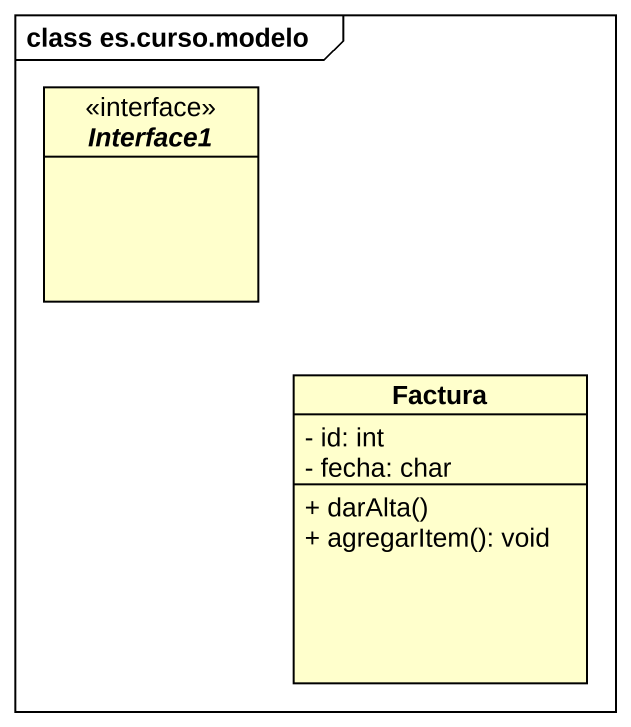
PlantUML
@startuml
mainframe class es.curso.modelo
hide circle
hide empty members
skinparam classAttributeIconSize 0
interface Interface1
class Factura {
  - id: int
  - fecha: char
  + darAlta()
  + agregarItem(): void
}
@enduml
